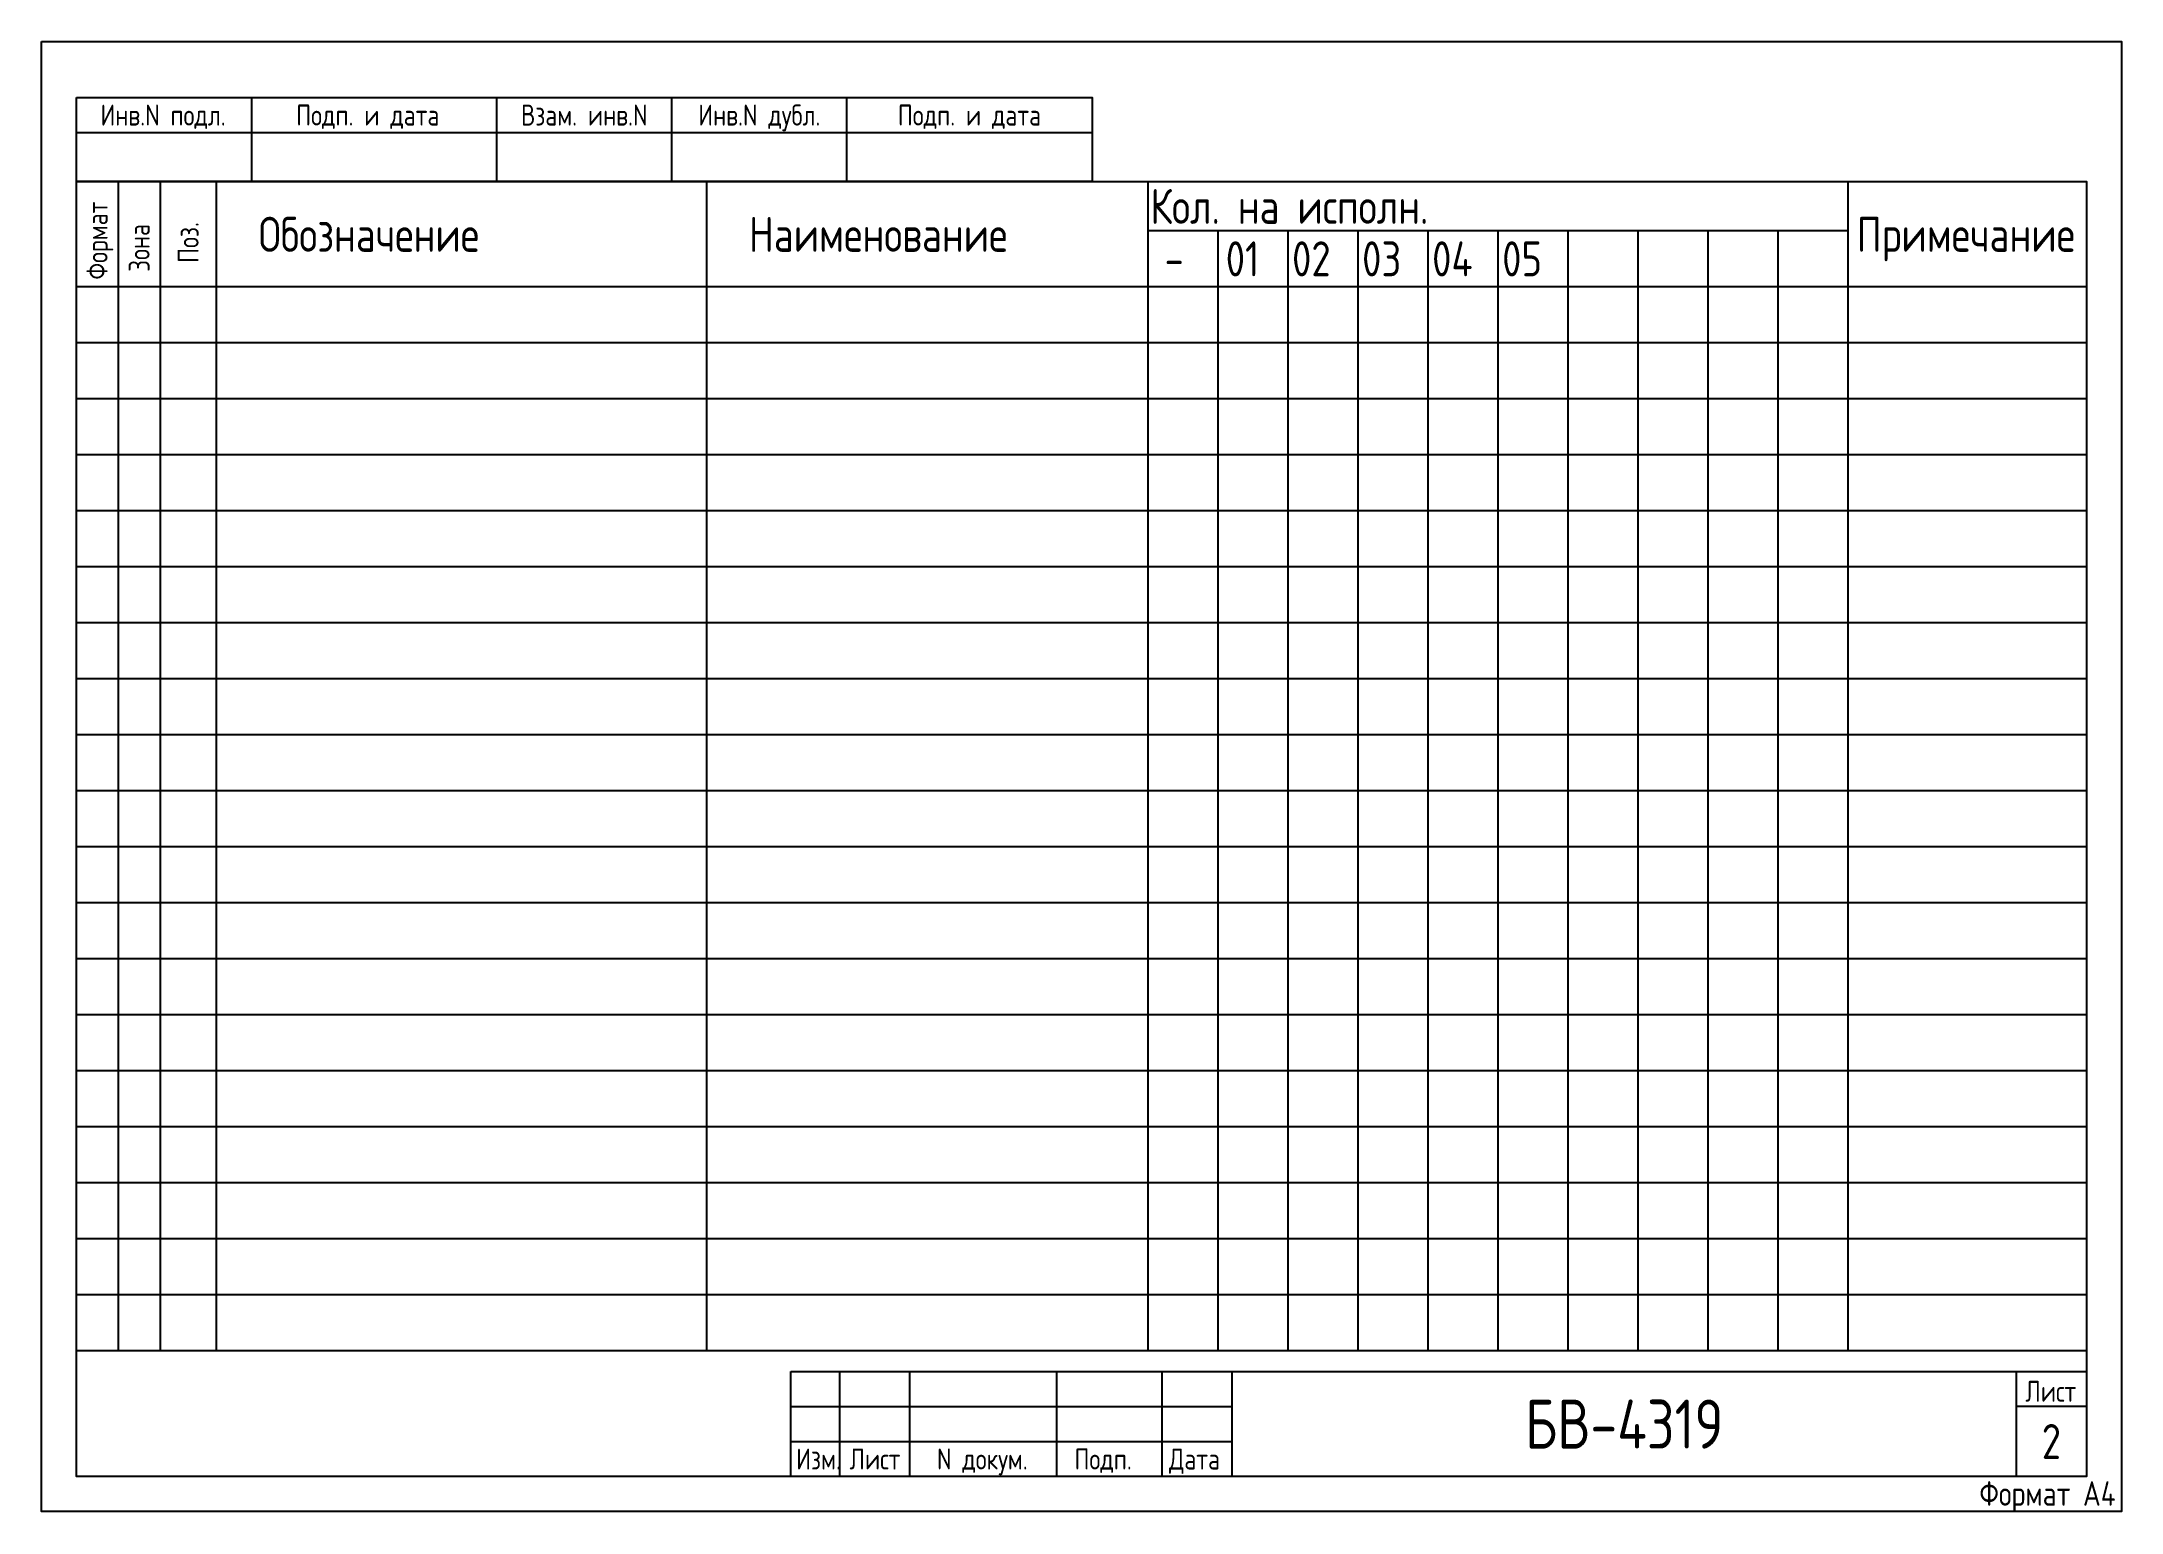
# Paper-space layout 'А4сп(2)' of a CAD drawing. Header units: millimetres. Extents: x 0 to 297, y 0 to 210.
import ezdxf
from ezdxf.enums import TextEntityAlignment as Align

# ---------------------------------------------------------------- set-up
doc = ezdxf.new("R2010")
doc.units = ezdxf.units.MM
doc.styles.add('ГОСТ_А_2', font='')
doc.styles.get('ГОСТ_А_2').set_extended_font_data('GOST_type_A')

# ---------------------------------------------------------------- blocks, each defined once
blk = doc.blocks.new('ГОСТ A4сп2_print_NII')
for p, q in [((30, 190), (30, 202)), ((65, 190), (65, 202)), ((90, 190), (90, 202)), ((115, 190), (115, 202)), ((5, 197), (150, 197)), ((5, 190), (292, 190)), ((11, 23), (11, 190)), ((17, 23), (17, 190)), ((25, 23), (25, 190)), ((95, 23), (95, 190)), ((158, 23), (158, 190)), ((158, 95), (158, 190)), ((258, 23), (258, 190)), ((258, 95), (258, 190)), ((158, 183), (258, 183)), ((168, 23), (168, 183)), ((178, 23), (178, 183)), ((188, 23), (188, 183)), ((198, 23), (198, 183)), ((208, 23), (208, 183)), ((218, 23), (218, 183)), ((228, 23), (228, 183)), ((238, 23), (238, 183)), ((248, 23), (248, 183)), ((5, 175), (292, 175)), ((5, 167), (292, 167)), ((5, 159), (292, 159)), ((5, 151), (292, 151)), ((5, 143), (292, 143)), ((5, 135), (292, 135)), ((5, 127), (292, 127)), ((5, 119), (292, 119)), ((5, 111), (292, 111)), ((5, 103), (292, 103)), ((5, 95), (292, 95)), ((5, 87), (292, 87)), ((5, 79), (292, 79)), ((5, 71), (292, 71)), ((5, 63), (292, 63)), ((5, 55), (292, 55)), ((5, 47), (292, 47)), ((5, 39), (292, 39)), ((5, 31), (292, 31)), ((5, 23), (292, 23)), ((114, 5), (114, 20)), ((124, 5), (124, 20)), ((145, 5), (145, 20)), ((107, 15), (170, 15)), ((292, 15), (282, 15)), ((107, 10), (170, 10))]:
    blk.add_line(p, q)
at = {"linetype": 'ByBlock'}
for p, q in [((160, 5), (160, 20)), ((170, 5), (170, 20)), ((282, 5), (282, 20))]:
    blk.add_line(p, q, dxfattribs=at)
for points in [[(0, 210), (297, 210), (297, 0), (0, 0)], [(5, 202), (150, 202), (150, 190), (5, 190)], [(5, 190), (292, 190), (292, 5), (5, 5)], [(107, 20), (292, 20), (292, 5), (107, 5)]]:
    blk.add_lwpolyline(points, close=True)
at = {"style": 'ГОСТ_А_2'}
for s, p in [('Инв.N подл.', (17.35, 198)), ('Подп. и дата', (46.58, 198)), ('Взам. инв.N', (77.5, 198)), ('Инв.N дубл.', (102.5, 198)), ('Подп. и дата', (132.5, 198))]:
    blk.add_text(s, height=3, dxfattribs=at).set_placement(p, align=Align.CENTER)
for s, p in [('Кол. на исполн.', (158.34, 183.96)), ('Обозначение', (31, 179.96)), ('Наименование', (101, 179.96)), ('Примечание', (259.21, 179.96)), ('01', (169.1, 176.46)), ('02', (178.57, 176.46)), ('03', (188.57, 176.46)), ('04', (198.57, 176.46)), ('05', (208.57, 176.46)), ('-', (160.36, 176.47))]:
    blk.add_text(s, height=5, dxfattribs=at).set_placement(p)
for s, p in [('Формат', (9.43, 176)), ('Зона', (15.43, 177.11)), ('Поз.', (22.43, 178.38))]:
    blk.add_text(s, height=3, rotation=90, dxfattribs=at).set_placement(p)
at = {"linetype": 'ByBlock', "style": 'ГОСТ_А_2'}
blk.add_text('Лист', height=3, dxfattribs=at).set_placement((286.92, 15.68), align=Align.CENTER)
for s, p in [('Изм.', (107.75, 6)), ('Лист', (115.37, 6)), ('N докум.', (127.86, 6)), ('Подп.', (147.5, 6)), ('Дата', (161, 6))]:
    blk.add_text(s, height=3, dxfattribs=at).set_placement(p)
at = {"style": 'ГОСТ_А_2'}
blk.add_attdef('NUMBER2', text='', height=5, dxfattribs=at).set_placement((226.74, 186.35), align=Align.MIDDLE_CENTER)
for tag, height, p in [('DWG_NUM1', 7, (226, 12.5)), ('LIST', 5, (287, 10))]:
    blk.add_attdef(tag, text='', height=height, dxfattribs=at).set_placement(p, align=Align.MIDDLE)
blk.add_attdef('FORMAT_4', text='', height=3.5, dxfattribs=at).set_placement((296.17, 2.57), align=Align.MIDDLE_RIGHT)

psp = doc.layouts.new('А4сп(2)')

# ---------------------------------------------------------------- block references
psp.add_blockref('ГОСТ A4сп2_print_NII', (0, 0)).add_auto_attribs({'DWG_NUM1': 'БВ-4319', 'LIST': '2', 'FORMAT_4': 'Формат А4'})

doc.saveas('drawing.dxf')
